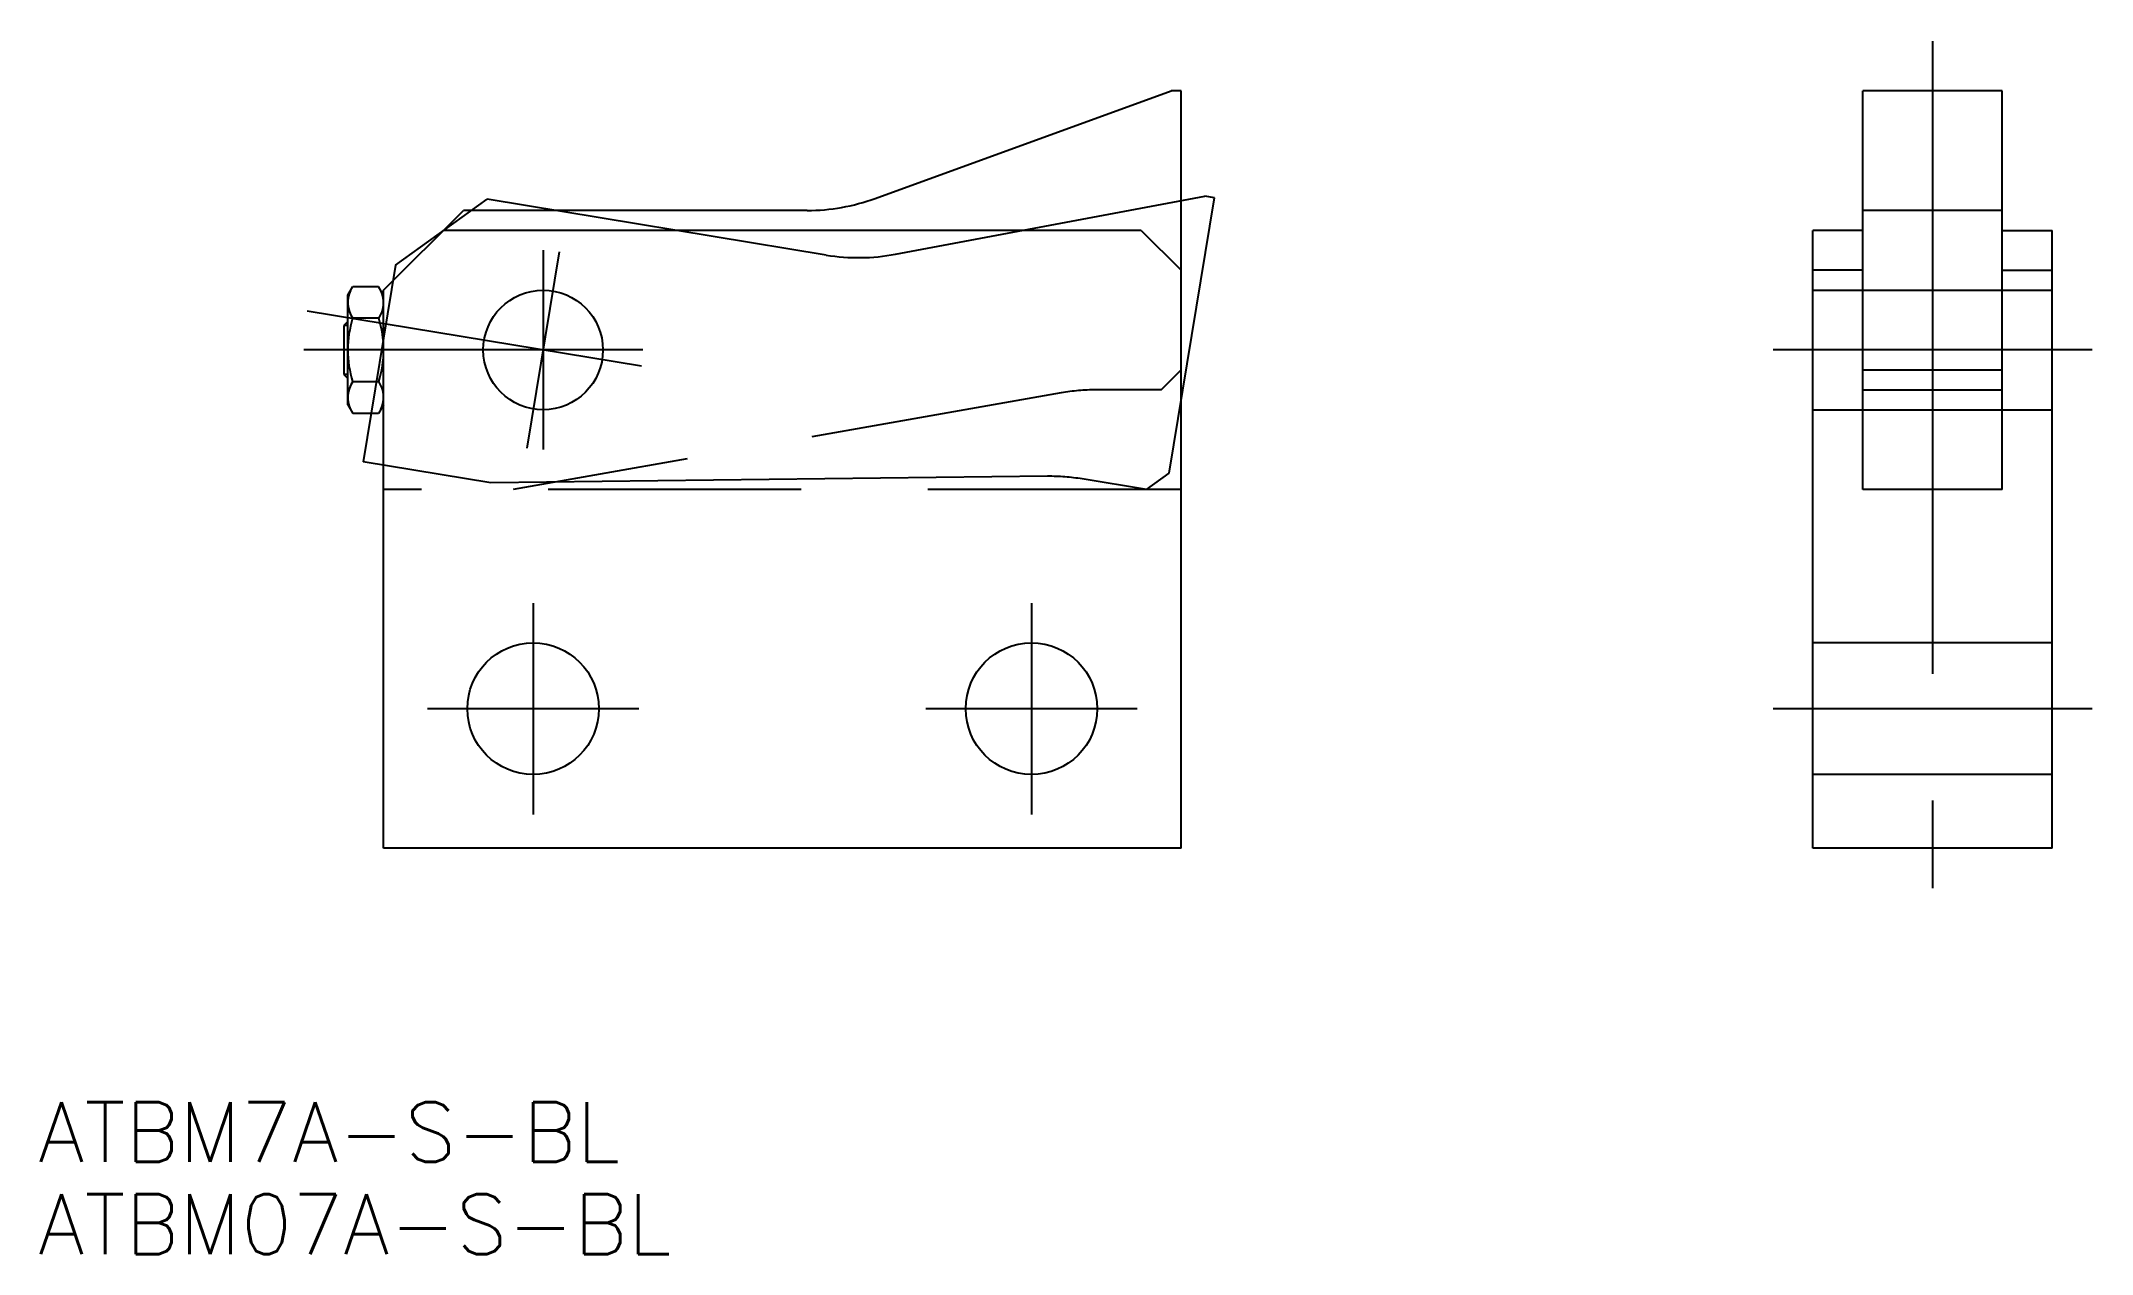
# Model space of a CAD drawing. Extents: x -17 to 86, y -20 to 40.
import ezdxf

# ---------------------------------------------------------------- set-up
doc = ezdxf.new("R2010")
doc.units = 0
for name, pattern in [('CENTER', [50.8, 31.75, -6.35, 6.35, -6.35]), ('DASHED', [19.05, 12.7, -6.35]), ('PHANTOM', [63.5, 31.75, -6.35, 6.35, -6.35, 6.35, -6.35])]:
    doc.linetypes.add(name, pattern=pattern)
doc.layers.get('0').update_dxf_attribs({"linetype": 'CONTINUOUS'})
doc.layers.add('CENTER', color=1, linetype='CENTER')
doc.styles.get("Standard").update_dxf_attribs({"font": 'txt.shx', "height": 3, "bigfont": 'bigfont.shx'})

# ---------------------------------------------------------------- blocks, each defined once
blk = doc.blocks.new('*U4')
at = {"color": 7, "linetype": 'CONTINUOUS'}
blk.add_text('ATBM7A-S-BL', height=3, dxfattribs=at).set_placement((-17.32, -15.74))
blk = doc.blocks.new('*U5')
at = {"color": 7, "linetype": 'CONTINUOUS'}
blk.add_text('ATBM07A-S-BL', height=3, dxfattribs=at).set_placement((-17.32, -20.36))

msp = doc.modelspace()

# ---------------------------------------------------------------- linework, layer by layer
at = {"color": 7, "linetype": 'CONTINUOUS'}
for p, q in [((24.66, 32.6), (39.5, 38)), ((40, 38), (39.5, 38)), ((40, 0), (40, 38)), ((74.2, 18), (74.2, 38)), ((81.2, 38), (74.2, 38)), ((81.2, 18), (81.2, 38)), ((0, 28), (4, 32)), ((21.24, 32), (4, 32)), ((38, 31), (3, 31)), ((38, 31), (40, 29)), ((71.7, 0), (71.7, 31)), ((74.2, 31), (71.7, 31)), ((81.2, 31), (83.7, 31)), ((83.7, 0), (83.7, 31)), ((74.2, 29), (71.7, 29)), ((81.2, 29), (83.7, 29)), ((-1.8, 27.75), (-1.55, 28.18)), ((-1.55, 28.18), (-0.25, 28.18)), ((0, 27.75), (-0.25, 28.18)), ((0, 0), (0, 28)), ((-1.8, 22.25), (-1.8, 27.75)), ((-1.8, 26.43), (-2, 26.23)), ((-2, 26.23), (-2, 23.77)), ((-0.25, 26.59), (-1.55, 26.59)), ((-2, 23.77), (-1.8, 23.57)), ((74.2, 24), (81.2, 24)), ((-1.55, 23.41), (-0.25, 23.41)), ((74.2, 23), (81.2, 23)), ((-1.8, 22.25), (-1.55, 21.82)), ((-0.25, 21.82), (-1.55, 21.82)), ((0, 22.25), (-0.25, 21.82)), ((81.2, 18), (74.2, 18)), ((40, 0), (0, 0)), ((83.7, 0), (71.7, 0))]:
    msp.add_line(p, q, dxfattribs=at)
at = {"color": 3, "linetype": 'PHANTOM'}
for p, q in [((0.59, 29.26), (5.19, 32.56)), ((22.2, 29.76), (5.19, 32.56)), ((25.67, 29.8), (41.19, 32.72)), ((39.41, 18.82), (41.68, 32.64)), ((41.68, 32.64), (41.19, 32.72)), ((8.81, 29.93), (7.19, 20.07)), ((0.59, 29.26), (-1.03, 19.39)), ((12.93, 24.19), (-3.84, 26.95)), ((5.38, 18.34), (-1.03, 19.39)), ((33.3, 18.66), (5.38, 18.34)), ((38.27, 18), (35.04, 18.53)), ((38.27, 18), (39.41, 18.82))]:
    msp.add_line(p, q, dxfattribs=at)
at = {"color": 3, "linetype": 'DASHED'}
for p, q in [((81.2, 32), (74.2, 32)), ((71.7, 28), (83.7, 28)), ((39, 23), (40, 24)), ((33.99, 22.85), (6.5, 18)), ((39, 23), (35.73, 23)), ((71.7, 22), (83.7, 22)), ((40, 18), (0, 18)), ((83.7, 10.3), (71.7, 10.3)), ((83.7, 3.7), (71.7, 3.7))]:
    msp.add_line(p, q, dxfattribs=at)
at = {"color": 3, "linetype": 'CONTINUOUS'}
for p, q in [((-1.8, 26.23), (-2, 26.23)), ((-1.8, 23.77), (-2, 23.77))]:
    msp.add_line(p, q, dxfattribs=at)
at = {"color": 7, "linetype": 'CONTINUOUS'}
for centre, radius in [((8, 25), 3), ((7.5, 7), 3.3), ((32.5, 7), 3.3)]:
    msp.add_circle(centre, radius, dxfattribs=at)
for centre, radius, start, end in [((21.24, 42), 10, 270, 289.9831), ((-0.39, 27.38), 1.41, 154.3842, 214.3842), ((-1.41, 27.38), 1.41, 325.6158, 25.6158), ((3.45, 25), 5.25, 162.412, 197.588), ((-5.25, 25), 5.25, 342.412, 17.588), ((-0.39, 22.62), 1.41, 145.6158, 205.6158), ((-1.41, 22.62), 1.41, 334.3842, 34.3842)]:
    msp.add_arc(centre, radius, start, end, dxfattribs=at)
at = {"color": 3, "linetype": 'PHANTOM'}
for centre, start, end in [((23.82, 39.63), 260.6686, 280.6517), ((33.42, 8.66), 80.6686, 90.6686)]:
    msp.add_arc(centre, 10, start, end, dxfattribs=at)
at = {"color": 3, "linetype": 'DASHED'}
msp.add_arc((35.73, 13), 10, 90, 100, dxfattribs=at)
at = {"layer": 'CENTER', "color": 1, "linetype": 'CENTER'}
for p, q in [((77.7, 40.5), (77.7, -2)), ((8, 30), (8, 20)), ((13, 25), (-4, 25)), ((85.7, 25), (69.7, 25)), ((7.5, 12.3), (7.5, 1.7)), ((32.5, 12.3), (32.5, 1.7)), ((12.8, 7), (2.2, 7)), ((37.8, 7), (27.2, 7)), ((85.7, 7), (69.7, 7))]:
    msp.add_line(p, q, dxfattribs=at)

# ---------------------------------------------------------------- block references
at = {"color": 7, "linetype": 'CONTINUOUS'}
for name in ['*U4', '*U5']:
    msp.add_blockref(name, (0, 0), dxfattribs=at)

doc.saveas('drawing.dxf')
